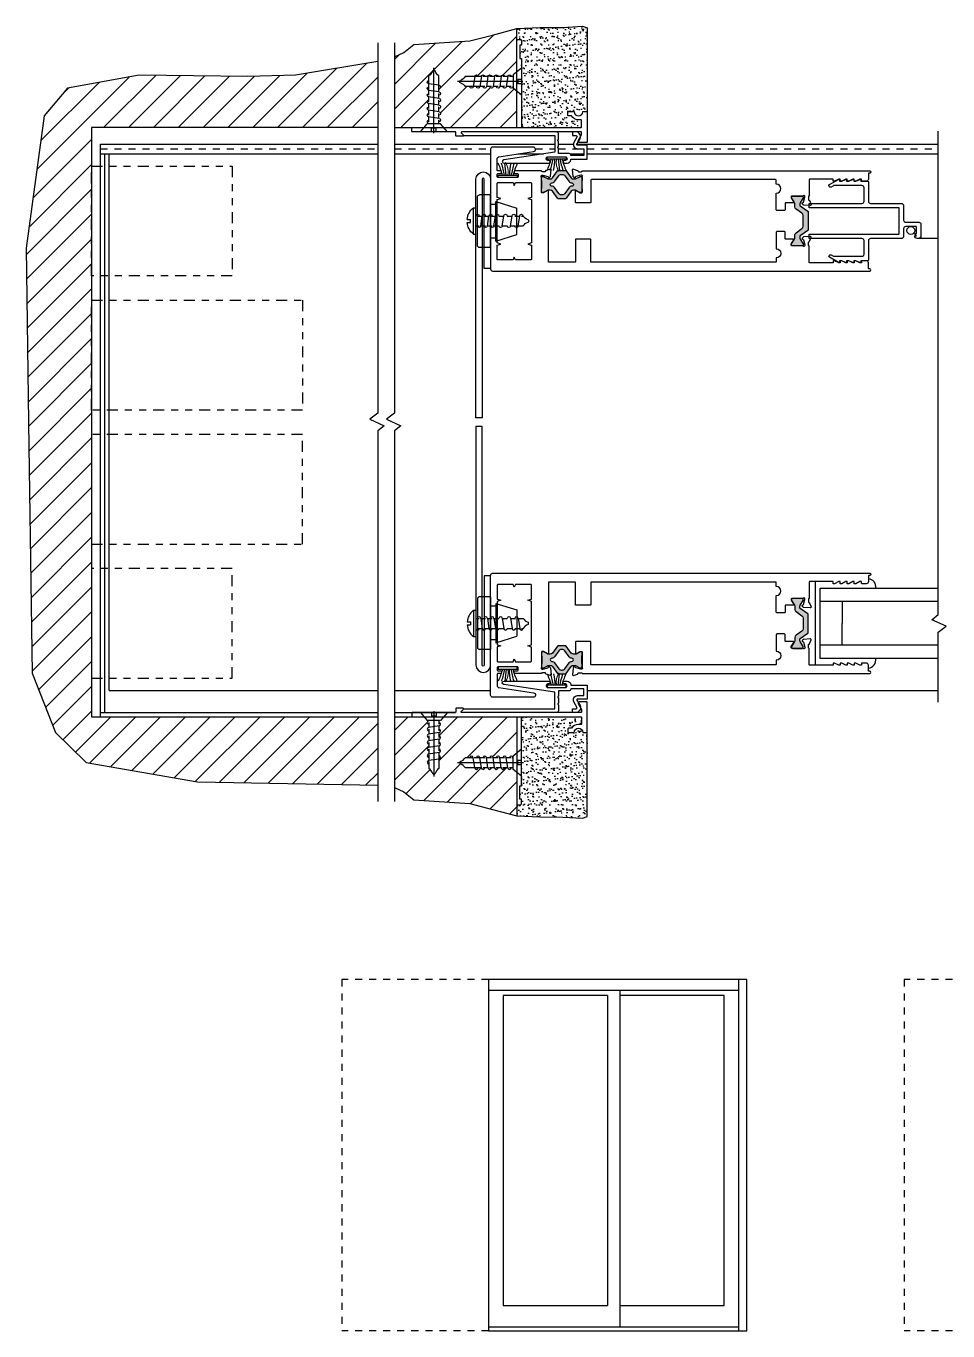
# Model space of a CAD drawing. Extents: x -13.5 to 40.2, y -9.9 to 28.
# Drawn here: x -8.02 to 5.1, y -9.89 to 8.67 of the extents above; entities that cross this region are included whole.
import ezdxf

# ---------------------------------------------------------------- set-up
doc = ezdxf.new("R2010")
doc.units = 0
doc.header["$LTSCALE"] = 0.25
doc.header["$MEASUREMENT"] = 0
doc.linetypes.add('HIDDEN', pattern=[0.375, 0.25, -0.125])
doc.linetypes.add('PHANTOM2', pattern=[1.25, 0.625, -0.125, 0.125, -0.125, 0.125, -0.125])
doc.layers.get('0').update_dxf_attribs({"linetype": 'CONTINUOUS'})
for name, color, linetype in [('ALUM-RED', 1, 'CONTINUOUS'), ('FRAME', 1, 'CONTINUOUS'), ('GLASS-VINYL', 7, 'CONTINUOUS'), ('I-STRUT', 7, 'CONTINUOUS'), ('MISC', 7, 'CONTINUOUS'), ('POCKET-CLOSER', 1, 'CONTINUOUS'), ('SASH', 5, 'CONTINUOUS'), ('SEAL', 7, 'CONTINUOUS'), ('SILL-PAN', 7, 'CONTINUOUS'), ('VENT', 5, 'CONTINUOUS')]:
    doc.layers.add(name, color=color, linetype=linetype)
doc.styles.get("Standard").update_dxf_attribs({"font": 'simplex.shx'})
pattern_1 = [(37.5, (-21.93742, -16.20109), (-0.0037796, 0.11560943), [0, -0.0912, 0, -0.102, 0, -0.0975]), (7.5, (-21.93742, -16.20109), (0.1061866, 0.16932876), [0, -0.0492, 0, -0.0822, 0, -0.0315]), (327.5, (-22.01122, -16.20109), (0.1868485, 0.00033954), [0, -0.03, 0, -0.108, 0, -0.141]), (317.5, (-22.01122, -16.20109), (0.1803676, 0.0526605), [0, -0.015, 0, -0.0708, 0, -0.081])]
pattern_2 = [(45, (-22.37806, -18.8288), (-0.1767767, 0.1767767), [])]

# ---------------------------------------------------------------- blocks, each defined once
blk = doc.blocks.new('A$C72B7364F')
at = {"linetype": 'Continuous'}
for p, q in [((0.0224, 0.0935), (0.0313, 0.0935)), ((0.0224, 0.0935), (0.0224, 0)), ((0.0313, 0.0935), (0.0313, 0)), ((0, 0.0517), (0.0125, 0.0517)), ((0.0125, 0.0517), (0.0125, 0.0418)), ((0.0313, 0.0644), (0.0425, 0.0644)), ((0.0485, 0.0654), (0.0539, 0.028)), ((0.0487, 0.0644), (0.0661, 0.0644)), ((0.0721, 0.0654), (0.0775, 0.028)), ((0.0723, 0.0644), (0.0896, 0.0644)), ((0.0956, 0.0654), (0.1011, 0.028)), ((0.0958, 0.0644), (0.1132, 0.0644)), ((0.1253, 0.0654), (0.1307, 0.028)), ((0.1255, 0.0644), (0.1429, 0.0644)), ((0.155, 0.0654), (0.1604, 0.028)), ((0.1552, 0.0644), (0.1725, 0.0644)), ((0.1817, 0.0654), (0.1871, 0.028)), ((0.1819, 0.0644), (0.1992, 0.0644)), ((0.2188, 0.0451), (0.2188, 0.0484)), ((0, 0.0418), (0.0125, 0.0418)), ((0.0364, 0.0291), (0.0539, 0.0291)), ((0.06, 0.0291), (0.0774, 0.0291)), ((0.0835, 0.0291), (0.101, 0.0291)), ((0.1132, 0.0291), (0.1306, 0.0291)), ((0.1429, 0.0291), (0.1603, 0.0291)), ((0.1696, 0.0291), (0.187, 0.0291)), ((0.1931, 0.0291), (0.1992, 0.0291)), ((0.0224, 0), (0.0313, 0))]:
    blk.add_line(p, q, dxfattribs=at)
for centre, radius, start, end in [((0.0599, 0.0467), 0.0599, 128.718, 175.226), ((0.0425, 0.0644), 0.00611, 0, 180), ((0.0661, 0.0644), 0.00611, 0, 180), ((0.0896, 0.0644), 0.00611, 0, 180), ((0.1193, 0.0644), 0.00611, 0, 180), ((0.149, 0.0644), 0.00611, 0, 180), ((0.1757, 0.0644), 0.00611, 0, 180), ((0.2302, 0.0864), 0.038, 215.4362, 249.2949), ((0.2163, 0.0484), 0.00249, 0, 78.2349), ((0.0599, 0.0467), 0.0599, 184.774, 231.282), ((0.0364, 0.0291), 0.00611, 212.4827, 0), ((0.06, 0.0291), 0.00611, 180, 0), ((0.06, 0.0291), 0.00611, 180, 0), ((0.0835, 0.0291), 0.00611, 180, 0), ((0.1071, 0.0291), 0.00611, 180, 0), ((0.1071, 0.0291), 0.00611, 180, 0), ((0.1367, 0.0291), 0.00611, 180, 0), ((0.1367, 0.0291), 0.00611, 180, 0), ((0.1664, 0.0291), 0.00611, 180, 0), ((0.1664, 0.0291), 0.00611, 180, 0), ((0.1931, 0.0291), 0.00611, 180, 0), ((0.2302, 0.0071), 0.038, 110.7051, 144.5638), ((0.2163, 0.0451), 0.00249, 281.7651, 0)]:
    blk.add_arc(centre, radius, start, end, dxfattribs=at)
blk = doc.blocks.new('A$C02B45EA9')
for p, q in [((0.192, 0.929), (0.192, 0)), ((0, 0.909), (0.097, 0.793)), ((0.161, 0.909), (0, 0.909)), ((0.288, 0.793), (0.097, 0.793)), ((0.161, 0.909), (0.161, 0.857)), ((0.224, 0.857), (0.161, 0.857)), ((0.224, 0.909), (0.224, 0.857)), ((0.385, 0.909), (0.224, 0.909)), ((0.385, 0.909), (0.288, 0.793))]:
    blk.add_line(p, q)
at = {"linetype": 'Continuous'}
for p, q in [((0.142, 0.793), (0.118, 0.79)), ((0.122, 0.793), (0.122, 0.79)), ((0.122, 0.766), (0.122, 0.696)), ((0.263, 0.793), (0.263, 0.741)), ((0.267, 0.717), (0.118, 0.695)), ((0.267, 0.623), (0.118, 0.601)), ((0.122, 0.671), (0.122, 0.601)), ((0.122, 0.577), (0.122, 0.507)), ((0.263, 0.716), (0.263, 0.647)), ((0.263, 0.622), (0.263, 0.553)), ((0.267, 0.528), (0.118, 0.507)), ((0.267, 0.434), (0.118, 0.412)), ((0.122, 0.483), (0.122, 0.413)), ((0.122, 0.388), (0.122, 0.319)), ((0.263, 0.528), (0.263, 0.458)), ((0.263, 0.433), (0.263, 0.364)), ((0.267, 0.34), (0.118, 0.318)), ((0.267, 0.246), (0.118, 0.224)), ((0.122, 0.307), (0.122, 0.237)), ((0.122, 0.213), (0.122, 0.112)), ((0.263, 0.339), (0.263, 0.237)), ((0.263, 0.245), (0.263, 0.112)), ((0.186, 0.034), (0.199, 0.034))]:
    blk.add_line(p, q, dxfattribs=at)
for centre, radius, start, end in [((0.122, 0.766), 0.0244, 90, 270), ((0.122, 0.766), 0.0244, 90, 270), ((0.263, 0.741), 0.0244, 270, 90), ((0.122, 0.671), 0.0244, 90, 270), ((0.122, 0.671), 0.0244, 90, 270), ((0.122, 0.577), 0.0244, 90, 270), ((0.263, 0.647), 0.0244, 270, 90), ((0.263, 0.553), 0.0244, 270, 90), ((0.122, 0.483), 0.0244, 90, 270), ((0.122, 0.483), 0.0244, 90, 270), ((0.122, 0.388), 0.0244, 90, 270), ((0.263, 0.458), 0.0244, 270, 90), ((0.263, 0.364), 0.0244, 270, 90), ((0.122, 0.294), 0.0244, 90, 270), ((0.122, 0.2), 0.0244, 90, 270), ((0.263, 0.27), 0.0244, 270, 90), ((0.034, -0.012), 0.152, 20.7051, 54.5638), ((0.186, 0.044), 0.00998, 191.7651, 270), ((0.199, 0.044), 0.00998, 270, 348.2349), ((0.351, -0.012), 0.152, 125.4362, 159.2949)]:
    blk.add_arc(centre, radius, start, end, dxfattribs=at)
blk = doc.blocks.new('A$C65D31368')
at = {"layer": 'MISC', "extrusion": (0, 0, -1), "xscale": 0.25, "yscale": 0.25, "zscale": -0.25}
blk.add_blockref('A$C02B45EA9', (-0.0962, 0), dxfattribs=at)
blk = doc.blocks.new('*U81')
for centre, radius, start, end in [((-0.32, 1.257), 1.233, 286.5073, 294.5697), ((-0.202, 1.325), 1.297, 280.3139, 287.7135), ((-0.035, 1.261), 1.239, 272.9878, 280.556), ((-0.035, -1.261), 1.239, 79.444, 87.0122), ((-0.202, -1.325), 1.297, 72.2865, 79.6861), ((-0.32, -1.257), 1.233, 65.4303, 73.4927)]:
    blk.add_arc(centre, radius, start, end)
at = {"layer": 'SEAL'}
blk.add_lwpolyline([(0, -0.135), (0, 0.135), (0.03, 0.135), (0.03, -0.135)], close=True, dxfattribs=at)
at = {"layer": 'SEAL', "const_width": 0.015}
blk.add_lwpolyline([(0.03, 0, 0.208458), (0.206, 0.034)], format="xyb", dxfattribs=at)
at = {"flags": 9}
for tag, p in [('MANUFACTURER_PART_#', (0, -0.199)), ('FLEETWOOD_PART_#', (-0.001, -0.249))]:
    blk.add_attdef(tag, p, '', height=0.0312, dxfattribs=at)
blk = doc.blocks.new('25064-18mmX6mm-I-STRUT')
at = {"layer": 'I-STRUT'}
h = blk.add_hatch(color=256, dxfattribs=at)
h.dxf.hatch_style = 1
h.paths.add_polyline_path([(-0.22, 0.353, 0.414214), (-0.236, 0.338, 0.469068), (-0.235, 0.326), (-0.189, 0.246), (-0.189, 0.199, 0.244698), (-0.172, 0.167), (-0.088, 0.108, -0.244698), (-0.071, 0.076), (-0.071, -0.077, -0.244698), (-0.088, -0.11), (-0.172, -0.169, 0.384668), (-0.192, -0.218, -0.227519), (-0.195, -0.258), (-0.235, -0.327, 0.131652), (-0.236, -0.331, 0.640011), (-0.22, -0.355), (-0.087, -0.355, 0.414214), (-0.071, -0.339, 0.469068), (-0.072, -0.327), (-0.118, -0.247), (-0.118, -0.217), (-0.005, -0.138, 0.244698), (0, -0.129), (0, -0.127), (0, 0.127, 0.244698), (-0.005, 0.137), (-0.118, 0.216), (-0.118, 0.246), (-0.072, 0.326, 0.131652), (-0.071, 0.33, 0.640011), (-0.087, 0.353)])
blk.add_lwpolyline([(0, -0.13), (0, -0.127), (0, 0.127, 0.244698), (-0.005, 0.137), (-0.113, 0.212, -0.244698), (-0.118, 0.222), (-0.118, 0.233, -0.131652), (-0.112, 0.257), (-0.072, 0.326, 0.131652), (-0.071, 0.33), (-0.071, 0.338, 0.414214), (-0.087, 0.353), (-0.22, 0.353, 0.414214), (-0.236, 0.338), (-0.236, 0.33, 0.131652), (-0.235, 0.326), (-0.195, 0.257, -0.131652), (-0.189, 0.233), (-0.189, 0.199, 0.244698), (-0.172, 0.167), (-0.088, 0.108, -0.244698), (-0.071, 0.076), (-0.071, -0.077, -0.244698), (-0.088, -0.11), (-0.172, -0.169, 0.244698), (-0.189, -0.201), (-0.189, -0.235, -0.131652), (-0.195, -0.258), (-0.235, -0.327, 0.131652), (-0.236, -0.331), (-0.236, -0.339, 0.414214), (-0.22, -0.355), (-0.087, -0.355, 0.414214), (-0.071, -0.339), (-0.071, -0.331, 0.131652), (-0.072, -0.327), (-0.112, -0.258, -0.131652), (-0.118, -0.235), (-0.118, -0.224, -0.244698), (-0.113, -0.214), (-0.005, -0.138, 0.244698), (0, -0.129)], format="xyb", dxfattribs=at)
blk = doc.blocks.new('25065-14.6mmX10.2mm-I-STRUT')
at = {"layer": 'I-STRUT'}
h = blk.add_hatch(color=256, dxfattribs=at)
h.dxf.hatch_style = 1
h.paths.add_polyline_path([(-0.221, 0.196, 0.242889), (-0.231, 0.201), (-0.283, 0.201), (-0.336, 0.201, 0.242889), (-0.346, 0.196), (-0.417, 0.095, -0.242889), (-0.449, 0.079), (-0.48, 0.079), (-0.538, 0.112, 0.131652), (-0.544, 0.114, 1.253406), (-0.571, 0.102), (-0.571, 0.059), (-0.571, 0.058, 0.217301), (-0.567, 0.051), (-0.567, -0.051), (-0.571, -0.102, 0.414214), (-0.559, -0.114, 0.629762), (-0.538, -0.112), (-0.48, -0.079), (-0.449, -0.079, -0.242889), (-0.417, -0.095), (-0.346, -0.196, 0.242889), (-0.336, -0.201), (-0.283, -0.201), (-0.231, -0.201, 0.242889), (-0.221, -0.196), (-0.15, -0.095, -0.242889), (-0.118, -0.079), (-0.087, -0.079), (-0.029, -0.112, 0.131652), (-0.023, -0.114, 1.253406), (0.004, -0.102), (0.004, -0.059), (0.004, -0.058, 0.217301), (0, -0.051), (0, 0.051), (0.004, 0.102, 0.414214), (-0.008, 0.114, 0.629762), (-0.029, 0.112), (-0.087, 0.079), (-0.118, 0.079, -0.242889), (-0.15, 0.095)])
h.paths.add_polyline_path([(-0.239, 0.126), (-0.181, 0.044, 0.244669), (-0.142, 0.024, -1.006741), (-0.142, -0.023, 0.244669), (-0.181, -0.043), (-0.239, -0.126, -0.242889), (-0.278, -0.145), (-0.283, -0.145), (-0.289, -0.145, -0.242889), (-0.328, -0.126), (-0.386, -0.043, 0.244669), (-0.425, -0.023, -1.006741), (-0.425, 0.024, 0.244669), (-0.386, 0.044), (-0.328, 0.126, -0.242889), (-0.289, 0.146), (-0.283, 0.146), (-0.278, 0.146, -0.242889)], flags=16)
for points in [[(-0.571, -0.059), (-0.571, -0.102, 0.414214), (-0.559, -0.114), (-0.544, -0.114, 0.131652), (-0.538, -0.112), (-0.489, -0.084, -0.131652), (-0.47, -0.079), (-0.449, -0.079, -0.242889), (-0.417, -0.095), (-0.346, -0.196, 0.242889), (-0.336, -0.201), (-0.283, -0.201), (-0.231, -0.201, 0.242889), (-0.221, -0.196), (-0.15, -0.095, -0.242889), (-0.118, -0.079), (-0.097, -0.079, -0.131652), (-0.078, -0.084), (-0.029, -0.112, 0.131652), (-0.023, -0.114), (-0.008, -0.114, 0.414214), (0.004, -0.102), (0.004, -0.059, 0.236068), (0, -0.051), (0, 0.051, 0.236068), (0.004, 0.059), (0.004, 0.102, 0.414214), (-0.008, 0.114), (-0.023, 0.114, 0.131652), (-0.029, 0.112), (-0.078, 0.084, -0.131652), (-0.097, 0.079), (-0.118, 0.079, -0.242889), (-0.15, 0.095), (-0.221, 0.196, 0.242889), (-0.231, 0.201), (-0.283, 0.201), (-0.336, 0.201, 0.242889), (-0.346, 0.196), (-0.417, 0.095, -0.242889), (-0.449, 0.079), (-0.47, 0.079, -0.131652), (-0.489, 0.084), (-0.538, 0.112, 0.131652), (-0.544, 0.114), (-0.559, 0.114, 0.414214), (-0.571, 0.102), (-0.571, 0.059, 0.236068), (-0.567, 0.051), (-0.567, -0.051, 0.236068)], [(-0.425, -0.023, -0.244669), (-0.386, -0.043), (-0.328, -0.126, 0.242889), (-0.289, -0.145), (-0.283, -0.145), (-0.278, -0.145, 0.242889), (-0.239, -0.126), (-0.181, -0.043, -0.244669), (-0.142, -0.023, 1.006741), (-0.142, 0.024, -0.244669), (-0.181, 0.044), (-0.239, 0.126, 0.242889), (-0.278, 0.146), (-0.283, 0.146), (-0.289, 0.146, 0.242889), (-0.328, 0.126), (-0.386, 0.044, -0.244669), (-0.425, 0.024, 1.006741)]]:
    blk.add_lwpolyline(points, format="xyb", close=True, dxfattribs=at)
blk = doc.blocks.new('3777-4in_Thermal_Sightline_Interlocker')
for points in [[(0.857, 0.671), (0.857, 0.595, -0.414214), (0.827, 0.565), (0.767, 0.565, -0.414214), (0.757, 0.575), (0.757, 0.595), (0.737, 0.595), (0.677, 0.565), (0.657, 0.565), (0.657, 0.595), (0.637, 0.595), (0.577, 0.565), (0.557, 0.565), (0.557, 0.595), (0.537, 0.595), (0.477, 0.565), (0.457, 0.565), (0.457, 0.595), (0.437, 0.595), (0.377, 0.565), (0.357, 0.565), (0.357, 0.595), (0.024, 0.595, 0.414214), (0.014, 0.585), (0.014, 0.355, 0.414214), (0.003, 0.343), (0.003, 0.308, 0.359508), (0.012, 0.297, -0.263725), (0.021, 0.289), (0.041, 0.235), (0.041, 0.235, -0.548619), (0.029, 0.219), (-0.063, 0.227, -0.176327), (-0.07, 0.23), (-0.084, 0.244, -0.57735), (-0.081, 0.257), (-0.076, 0.259, 0.267949), (-0.068, 0.267), (-0.049, 0.339, 0.065543), (-0.048, 0.342), (-0.048, 0.351, 0.6885), (-0.069, 0.358, -0.213422), (-0.077, 0.355), (-0.23, 0.355, 0.414214), (-0.241, 0.343), (-0.241, 0.334, 0.137872), (-0.24, 0.328), (-0.204, 0.27, -0.585524), (-0.211, 0.258), (-0.318, 0.258, 0.414214), (-0.328, 0.248), (-0.328, 0.16, -0.414214), (-0.338, 0.15), (-0.443, 0.15, -0.414214), (-0.453, 0.16), (-0.453, 0.398, 1), (-0.453, 0.523), (-0.453, 0.578, 0.414214), (-0.463, 0.588), (-3.082, 0.588, 0.414214), (-3.092, 0.578), (-3.092, 0.268, -0.414214), (-3.102, 0.258), (-3.301, 0.258, -0.414214), (-3.311, 0.268), (-3.311, 0.578, 0.414214), (-3.321, 0.588), (-3.685, 0.588, 0.414214), (-3.695, 0.578), (-3.695, -0.429, -0.585524), (-3.707, -0.435), (-3.766, -0.399, 0.137872), (-3.772, -0.398), (-3.78, -0.398, 0.414214), (-3.792, -0.409), (-3.792, -0.621, -0.213422), (-3.796, -0.63, 0.6885), (-3.788, -0.65), (-3.779, -0.65, 0.065543), (-3.776, -0.65), (-3.704, -0.631, 0.267949), (-3.696, -0.622), (-3.695, -0.618, -0.57735), (-3.682, -0.615), (-3.668, -0.629, -0.176327), (-3.664, -0.636), (-3.656, -0.727, -0.548619), (-3.672, -0.739), (-3.672, -0.739), (-3.726, -0.72, -0.263725), (-3.734, -0.711, 0.359508), (-3.745, -0.701), (-3.78, -0.701, 0.414214), (-3.792, -0.713), (-4.174, -0.713, -0.414214), (-4.184, -0.703), (-4.184, -0.683, -0.414214), (-4.174, -0.673), (-4.134, -0.673, 0.414214), (-4.124, -0.663), (-4.124, -0.63, 0.414214), (-4.134, -0.62), (-4.414, -0.62, 0.414214), (-4.424, -0.63), (-4.424, -0.663, 0.414214), (-4.414, -0.673), (-4.374, -0.673, -0.414214), (-4.364, -0.683), (-4.364, -0.703, -0.414214), (-4.374, -0.713), (-4.414, -0.713, 0.414214), (-4.424, -0.723), (-4.424, -0.884, 0.3714), (-4.398, -0.914), (-3.906, -0.987, -0.928445), (-3.911, -1.051), (-4.488, -1.051, -0.414214), (-4.518, -1.021), (-4.518, 0.683, -0.414214), (-4.488, 0.713), (0.877, 0.713, -1), (0.877, 0.681), (0.867, 0.681, 0.414214)], [(-4.424, 0.344), (-4.373, 0.328), (-4.424, 0.313), (-4.424, -0.304), (-4.373, -0.32), (-4.424, -0.335), (-4.424, -0.535, 0.414214), (-4.414, -0.545), (-4.195, -0.545), (-4.18, -0.505), (-4.164, -0.545), (-3.946, -0.545, 0.414214), (-3.936, -0.535), (-3.936, -0.336), (-3.986, -0.32), (-3.936, -0.305), (-3.936, 0.313), (-3.986, 0.328), (-3.936, 0.344), (-3.936, 0.543, 0.414214), (-3.946, 0.553), (-4.164, 0.553), (-4.18, 0.513), (-4.195, 0.553), (-4.414, 0.553, 0.414214), (-4.424, 0.543)], [(0.867, -0.681, -0.414214), (0.857, -0.671), (0.857, -0.595, 0.414214), (0.827, -0.565), (0.757, -0.565), (0.757, -0.595), (0.737, -0.595), (0.677, -0.565), (0.657, -0.565), (0.657, -0.595), (0.637, -0.595), (0.577, -0.565), (0.557, -0.565), (0.557, -0.595), (0.537, -0.595), (0.477, -0.565), (0.457, -0.565), (0.457, -0.595), (0.437, -0.595), (0.377, -0.565), (0.357, -0.565), (0.357, -0.595), (0.024, -0.595, -0.414214), (0.014, -0.585), (0.014, -0.355, -0.414214), (0.003, -0.343), (0.003, -0.308, -0.359508), (0.012, -0.297, 0.263725), (0.021, -0.289), (0.041, -0.235), (0.041, -0.235, 0.548619), (0.029, -0.219), (-0.063, -0.227, 0.176327), (-0.07, -0.23), (-0.084, -0.244, 0.57735), (-0.081, -0.257), (-0.076, -0.259, -0.267949), (-0.068, -0.267), (-0.049, -0.339, -0.065543), (-0.048, -0.342), (-0.048, -0.351, -0.6885), (-0.069, -0.358, 0.213422), (-0.077, -0.355), (-0.23, -0.355, -0.414214), (-0.241, -0.343), (-0.241, -0.334, -0.137872), (-0.24, -0.328), (-0.204, -0.27, 0.585524), (-0.211, -0.258), (-0.318, -0.258, -0.414214), (-0.328, -0.248), (-0.328, -0.16, 0.414214), (-0.338, -0.15), (-0.443, -0.15, 0.414214), (-0.453, -0.16), (-0.453, -0.397, -1), (-0.453, -0.522), (-0.453, -0.578, -0.414214), (-0.463, -0.588), (-3.082, -0.588, -0.414214), (-3.092, -0.578), (-3.092, -0.268, 0.414214), (-3.102, -0.258), (-3.301, -0.258, 0.414214), (-3.311, -0.268), (-3.311, -0.427, 0.585524), (-3.299, -0.433), (-3.243, -0.399, -0.137872), (-3.237, -0.398), (-3.228, -0.398, -0.414214), (-3.216, -0.409), (-3.216, -0.621, 0.213422), (-3.213, -0.63, -0.6885), (-3.22, -0.65), (-3.229, -0.65, -0.065543), (-3.232, -0.65), (-3.304, -0.631, -0.267949), (-3.312, -0.622), (-3.313, -0.618, 0.57735), (-3.326, -0.615), (-3.341, -0.629, 0.176327), (-3.344, -0.636), (-3.352, -0.727, 0.548619), (-3.336, -0.739), (-3.336, -0.739), (-3.282, -0.72, 0.263725), (-3.274, -0.711, -0.359508), (-3.263, -0.701), (-3.228, -0.701, -0.414214), (-3.216, -0.713), (0.877, -0.713, 1), (0.877, -0.681)]]:
    blk.add_lwpolyline(points, format="xyb", close=True)
at = {"layer": 'I-STRUT'}
for name, p in [('25064-18mmX6mm-I-STRUT', (0, 0)), ('25065-14.6mmX10.2mm-I-STRUT', (-3.221, -0.518))]:
    blk.add_blockref(name, p, dxfattribs=at)
blk = doc.blocks.new('A$C1D443341')
for p, q in [((0.188, 0.75), (0.031, 0.75)), ((0.188, 0.75), (0.188, 0)), ((0, 0.719), (0, 0.031)), ((0.264, 0.615), (0.188, 0.615)), ((0.264, 0.656), (0.562, 0.563)), ((0.264, 0.656), (0.264, 0.094)), ((0.562, 0.563), (0.562, 0.187)), ((0.264, 0.094), (0.562, 0.187)), ((0.188, 0), (0.031, 0)), ((0.264, 0.135), (0.188, 0.135))]:
    blk.add_line(p, q)
for centre, start, end in [((0.031, 0.719), 90, 180), ((0.031, 0.031), 180, 270)]:
    blk.add_arc(centre, 0.031, start, end)
blk = doc.blocks.new('*U63')
for centre, radius, start, end in [((-0.336, 1.375), 1.351, 285.7333, 293.4368), ((-0.214, 1.458), 1.43, 279.8103, 286.8579), ((-0.038, 1.394), 1.372, 272.8377, 280.0301), ((-0.038, -1.394), 1.372, 79.9699, 87.1623), ((-0.214, -1.458), 1.43, 73.1421, 80.1897), ((-0.336, -1.375), 1.351, 66.5632, 74.2667)]:
    blk.add_arc(centre, radius, start, end)
at = {"layer": 'SEAL'}
blk.add_lwpolyline([(0, -0.135), (0, 0.135), (0.03, 0.135), (0.03, -0.135)], close=True, dxfattribs=at)
at = {"layer": 'SEAL', "const_width": 0.015}
blk.add_lwpolyline([(0.03, 0, 0.199044), (0.214, 0.034)], format="xyb", dxfattribs=at)
at = {"flags": 9}
for tag, p in [('MANUFACTURER_PART_#', (0, -0.199)), ('FLEETWOOD_PART_#', (-0.001, -0.249))]:
    blk.add_attdef(tag, p, '', height=0.0312, dxfattribs=at)
blk = doc.blocks.new('3766 SCREEN ADAPTER')
blk.add_line((0.25, 1.836), (0.25, 1.544))
blk.add_lwpolyline([(0.21, 1.528), (0.18, 1.498), (0.18, 1.528), (0.09, 1.528, 0.414214), (0.08, 1.518), (0.08, 1.373, 0.414214), (0.11, 1.343), (0.22, 1.343, -0.414214), (0.25, 1.313), (0.25, 0.873, 0.414214), (0.28, 0.843), (0.555, 0.843, -0.414214), (0.565, 0.833), (0.565, 0.733), (0.59, 0.733), (0.59, 0.718), (0.565, 0.663), (0.565, 0.633), (0.59, 0.633), (0.59, 0.618), (0.565, 0.563), (0.565, 0.533), (0.59, 0.533), (0.59, 0.518), (0.565, 0.463), (0.565, 0.433), (0.59, 0.433), (0.59, 0.418), (0.517, 0.291, -1), (0.482, 0.311), (0.502, 0.345, 0.131652), (0.503, 0.35), (0.503, 0.75, 0.414214), (0.472, 0.781), (0.28, 0.781, 0.414214), (0.25, 0.751), (0.25, 0), (0.188, 0), (0.188, 1.271, 0.414214), (0.178, 1.281), (-0.178, 1.281, 0.414214), (-0.188, 1.271), (-0.188, 0), (-0.25, 0), (-0.25, 0.751, 0.414214), (-0.28, 0.781), (-0.472, 0.781, 0.414214), (-0.503, 0.75), (-0.503, 0.35, 0.131652), (-0.502, 0.345), (-0.482, 0.311, -1), (-0.517, 0.291), (-0.59, 0.418), (-0.59, 0.433), (-0.565, 0.433), (-0.565, 0.463), (-0.59, 0.518), (-0.59, 0.533), (-0.565, 0.533), (-0.565, 0.563), (-0.59, 0.618), (-0.59, 0.633), (-0.565, 0.633), (-0.565, 0.663), (-0.59, 0.718), (-0.59, 0.733), (-0.565, 0.733), (-0.565, 0.833, -0.414214), (-0.555, 0.843), (-0.28, 0.843, 0.414214), (-0.25, 0.873), (-0.25, 1.313, -0.414214), (-0.22, 1.343), (-0.012, 1.343, 0.414214), (0.018, 1.373), (0.018, 1.56, -0.414214), (0.048, 1.59), (0.21, 1.59, -0.414214), (0.25, 1.55), (0.25, 1.538, -0.414214), (0.21, 1.498)], format="xyb", close=True)
blk.add_circle((0.136, 1.446), 0.0563)

msp = doc.modelspace()

# ---------------------------------------------------------------- hatches: boundary and pattern name
at = {"layer": 'MISC'}
h = msp.add_hatch(dxfattribs=at)
h.set_pattern_fill('ANSI31', color=256, scale=2, style=0)
h.set_pattern_definition(pattern_2)
edge = h.paths.add_edge_path()
edge.add_line((-2.643, 8.294), (-2.503, 8.41))
edge.add_line((-2.503, 8.41), (-1.704, 8.46))
edge.add_line((-1.704, 8.46), (-1.382, 8.544))
edge.add_line((-1.382, 8.544), (-1.034, 8.638))
edge.add_line((-1.034, 8.638), (-1.034, 8.022))
edge.add_line((-1.034, 8.022), (-1.088, 7.976))
edge.add_line((-1.088, 7.976), (-1.088, 7.952))
edge.add_line((-1.088, 7.952), (-1.116, 7.952))
edge.add_arc((-1.14, 7.952), 0.0244, 0, 173.4919)
edge.add_line((-1.164, 7.955), (-1.165, 7.952))
edge.add_line((-1.165, 7.952), (-1.21, 7.952))
edge.add_arc((-1.234, 7.952), 0.0244, 0, 173.4919)
edge.add_line((-1.259, 7.955), (-1.259, 7.952))
edge.add_line((-1.259, 7.952), (-1.304, 7.952))
edge.add_arc((-1.329, 7.952), 0.0244, 0, 173.4919)
edge.add_line((-1.353, 7.955), (-1.353, 7.952))
edge.add_line((-1.353, 7.952), (-1.398, 7.952))
edge.add_arc((-1.423, 7.952), 0.0244, 0, 173.4919)
edge.add_line((-1.447, 7.955), (-1.447, 7.952))
edge.add_line((-1.447, 7.952), (-1.493, 7.952))
edge.add_arc((-1.517, 7.952), 0.0244, 0, 173.4919)
edge.add_line((-1.541, 7.955), (-1.542, 7.952))
edge.add_line((-1.542, 7.952), (-1.587, 7.952))
edge.add_arc((-1.611, 7.952), 0.0244, 0, 173.4919)
edge.add_line((-1.636, 7.955), (-1.636, 7.952))
edge.add_line((-1.636, 7.952), (-1.644, 7.952))
edge.add_line((-1.644, 7.952), (-1.769, 7.952))
edge.add_arc((-1.893, 8.04), 0.152, 290.7051, 324.5638, ccw=False)
edge.add_arc((-1.837, 7.888), 0.00998, 101.7651, 180)
edge.add_line((-1.847, 7.888), (-1.847, 7.875))
edge.add_arc((-1.837, 7.875), 0.00998, 180, 258.2349)
edge.add_arc((-1.893, 7.723), 0.152, 35.4362, 69.2949, ccw=False)
edge.add_line((-1.769, 7.811), (-1.706, 7.811))
edge.add_arc((-1.681, 7.811), 0.0244, 180, 353.4919)
edge.add_line((-1.657, 7.808), (-1.646, 7.881))
edge.add_line((-1.646, 7.881), (-1.552, 7.881))
edge.add_line((-1.552, 7.881), (-1.562, 7.811))
edge.add_line((-1.562, 7.811), (-1.562, 7.811))
edge.add_arc((-1.587, 7.811), 0.0244, -6.5081, 0, ccw=False)
edge.add_line((-1.563, 7.808), (-1.563, 7.806))
edge.add_arc((-1.587, 7.811), 0.0244, 350.0151, 353.4919)
edge.add_line((-1.563, 7.808), (-1.562, 7.811))
edge.add_line((-1.562, 7.811), (-1.517, 7.811))
edge.add_arc((-1.493, 7.811), 0.0244, 180, 353.4919)
edge.add_line((-1.468, 7.808), (-1.468, 7.811))
edge.add_line((-1.468, 7.811), (-1.423, 7.811))
edge.add_arc((-1.398, 7.811), 0.0244, 180, 353.4919)
edge.add_line((-1.374, 7.808), (-1.374, 7.811))
edge.add_line((-1.374, 7.811), (-1.329, 7.811))
edge.add_arc((-1.304, 7.811), 0.0244, 180, 353.4919)
edge.add_line((-1.28, 7.808), (-1.279, 7.811))
edge.add_line((-1.279, 7.811), (-1.234, 7.811))
edge.add_arc((-1.21, 7.811), 0.0244, 180, 353.4919)
edge.add_line((-1.186, 7.808), (-1.185, 7.811))
edge.add_line((-1.185, 7.811), (-1.14, 7.811))
edge.add_arc((-1.116, 7.811), 0.0244, 180, 353.7923)
edge.add_line((-1.091, 7.808), (-1.091, 7.811))
edge.add_line((-1.091, 7.811), (-1.088, 7.811))
edge.add_line((-1.088, 7.811), (-1.088, 7.786))
edge.add_line((-1.088, 7.786), (-1.034, 7.741))
edge.add_line((-1.034, 7.741), (-1.034, 7.238))
edge.add_arc((-1.044, 7.238), 0.01, -90, 0, ccw=False)
edge.add_line((-1.044, 7.228), (-2.076, 7.228))
edge.add_line((-2.076, 7.228), (-2.122, 7.282))
edge.add_line((-2.122, 7.282), (-2.146, 7.282))
edge.add_line((-2.146, 7.282), (-2.146, 7.31))
edge.add_arc((-2.146, 7.334), 0.0244, 270, 443.4919)
edge.add_line((-2.143, 7.358), (-2.146, 7.359))
edge.add_line((-2.146, 7.359), (-2.146, 7.404))
edge.add_arc((-2.146, 7.428), 0.0244, 270, 443.4919)
edge.add_line((-2.143, 7.453), (-2.146, 7.453))
edge.add_line((-2.146, 7.453), (-2.146, 7.498))
edge.add_arc((-2.146, 7.523), 0.0244, 270, 443.4919)
edge.add_line((-2.143, 7.547), (-2.146, 7.547))
edge.add_line((-2.146, 7.547), (-2.146, 7.592))
edge.add_arc((-2.146, 7.617), 0.0244, 270, 443.4919)
edge.add_line((-2.143, 7.641), (-2.146, 7.642))
edge.add_line((-2.146, 7.642), (-2.146, 7.687))
edge.add_arc((-2.146, 7.711), 0.0244, 270, 443.4919)
edge.add_line((-2.143, 7.735), (-2.146, 7.736))
edge.add_line((-2.146, 7.736), (-2.146, 7.781))
edge.add_arc((-2.146, 7.805), 0.0244, 270, 443.4919)
edge.add_line((-2.143, 7.83), (-2.146, 7.83))
edge.add_line((-2.146, 7.83), (-2.146, 7.838))
edge.add_line((-2.146, 7.838), (-2.146, 7.963))
edge.add_arc((-2.058, 8.087), 0.152, 200.7051, 234.5638, ccw=False)
edge.add_arc((-2.21, 8.031), 0.00998, 11.7651, 90)
edge.add_line((-2.21, 8.041), (-2.223, 8.041))
edge.add_arc((-2.223, 8.031), 0.00998, 90, 168.2349)
edge.add_arc((-2.375, 8.087), 0.152, 305.4362, 339.2949, ccw=False)
edge.add_line((-2.287, 7.963), (-2.287, 7.9))
edge.add_arc((-2.287, 7.875), 0.0244, 90, 263.4919)
edge.add_line((-2.29, 7.851), (-2.217, 7.84))
edge.add_line((-2.217, 7.84), (-2.217, 7.746))
edge.add_line((-2.217, 7.746), (-2.287, 7.756))
edge.add_line((-2.287, 7.756), (-2.287, 7.757))
edge.add_arc((-2.287, 7.781), 0.0244, 263.4919, 270, ccw=False)
edge.add_line((-2.29, 7.757), (-2.291, 7.757))
edge.add_arc((-2.287, 7.781), 0.0244, 260.0151, 263.4919)
edge.add_line((-2.29, 7.757), (-2.287, 7.756))
edge.add_line((-2.287, 7.756), (-2.287, 7.711))
edge.add_arc((-2.287, 7.687), 0.0244, 90, 263.4919)
edge.add_line((-2.29, 7.662), (-2.287, 7.662))
edge.add_line((-2.287, 7.662), (-2.287, 7.617))
edge.add_arc((-2.287, 7.592), 0.0244, 90, 263.4919)
edge.add_line((-2.29, 7.568), (-2.287, 7.568))
edge.add_line((-2.287, 7.568), (-2.287, 7.523))
edge.add_arc((-2.287, 7.498), 0.0244, 90, 263.4919)
edge.add_line((-2.29, 7.474), (-2.287, 7.473))
edge.add_line((-2.287, 7.473), (-2.287, 7.428))
edge.add_arc((-2.287, 7.404), 0.0244, 90, 263.4919)
edge.add_line((-2.29, 7.38), (-2.287, 7.379))
edge.add_line((-2.287, 7.379), (-2.287, 7.334))
edge.add_arc((-2.287, 7.31), 0.0244, 90, 263.7923)
edge.add_line((-2.29, 7.285), (-2.287, 7.285))
edge.add_line((-2.287, 7.285), (-2.287, 7.282))
edge.add_line((-2.287, 7.282), (-2.312, 7.282))
edge.add_line((-2.312, 7.282), (-2.357, 7.228))
edge.add_line((-2.357, 7.228), (-2.519, 7.228))
edge.add_line((-2.519, 7.228), (-2.778, 7.228))
edge.add_line((-2.778, 7.228), (-2.778, 8.232))
edge.add_line((-2.778, 8.232), (-2.643, 8.294))
h = msp.add_hatch(dxfattribs=at)
h.set_pattern_fill('AR-SAND', color=256, scale=0.06, style=0)
h.set_pattern_definition(pattern_1)
edge = h.paths.add_edge_path()
edge.add_line((-0.034, 7.454), (-0.098, 7.454))
edge.add_arc((-0.16, 7.454), 0.062, -180, 0, ccw=False)
edge.add_line((-0.222, 7.454), (-0.311, 7.454))
edge.add_line((-0.311, 7.454), (-0.311, 7.392))
edge.add_line((-0.311, 7.392), (-0.26, 7.392))
edge.add_arc((-0.16, 7.454), 0.117, 211.9997, 270)
edge.add_line((-0.16, 7.337), (-0.124, 7.337))
edge.add_arc((-0.124, 7.327), 0.01, 0, 90, ccw=False)
edge.add_line((-0.114, 7.327), (-0.114, 7.238))
edge.add_arc((-0.124, 7.238), 0.01, -90, 0, ccw=False)
edge.add_line((-0.124, 7.228), (-0.962, 7.228))
edge.add_arc((-0.962, 7.238), 0.01, 180, 270, ccw=False)
edge.add_line((-0.972, 7.238), (-0.972, 7.689))
edge.add_line((-0.972, 7.689), (-0.972, 7.689))
edge.add_line((-0.972, 7.689), (-0.972, 7.881))
edge.add_line((-0.972, 7.881), (-0.972, 7.881))
edge.add_line((-0.972, 7.881), (-0.972, 7.913))
edge.add_line((-0.972, 7.913), (-0.972, 7.913))
edge.add_line((-0.972, 7.913), (-0.972, 8.074))
edge.add_line((-0.972, 8.074), (-0.972, 8.074))
edge.add_line((-0.972, 8.074), (-0.972, 8.21))
edge.add_line((-0.972, 8.21), (-0.994, 8.21))
edge.add_line((-0.994, 8.21), (-0.994, 8.398))
edge.add_line((-0.994, 8.398), (-0.972, 8.398))
edge.add_line((-0.972, 8.398), (-0.972, 8.478))
edge.add_line((-0.972, 8.478), (-1.034, 8.478))
edge.add_line((-1.034, 8.478), (-1.034, 8.638))
edge.add_line((-1.034, 8.638), (-0.71, 8.65))
edge.add_line((-0.71, 8.65), (-0.38, 8.653))
edge.add_line((-0.38, 8.653), (-0.101, 8.671))
edge.add_line((-0.101, 8.671), (-0.034, 8.645))
edge.add_line((-0.034, 8.645), (-0.034, 7.454))
h = msp.add_hatch(dxfattribs=at)
h.set_pattern_fill('ANSI31', color=256, scale=2, style=0)
h.paths.add_polyline_path([(-3.015, 8.168), (-4.184, 7.975), (-4.862, 7.956), (-6.411, 7.972), (-7.43, 7.789), (-7.758, 7.393), (-8.017, 5.514), (-7.976, 2.687), (-7.931, -0.533), (-7.6, -1.379), (-7.162, -1.804), (-5.58, -2.081), (-3.015, -2.126), (-3.015, -1.154), (-7.086, -1.154), (-7.086, 7.228), (-3.015, 7.228)])
h = msp.add_hatch(dxfattribs=at)
h.set_pattern_fill('ANSI31', color=256, scale=2, style=0)
h.set_pattern_definition(pattern_2)
edge = h.paths.add_edge_path()
edge.add_line((-2.643, -2.219), (-2.503, -2.336))
edge.add_line((-2.503, -2.336), (-1.704, -2.386))
edge.add_line((-1.704, -2.386), (-1.382, -2.47))
edge.add_line((-1.382, -2.47), (-1.034, -2.563))
edge.add_line((-1.034, -2.563), (-1.034, -1.947))
edge.add_line((-1.034, -1.947), (-1.088, -1.902))
edge.add_line((-1.088, -1.902), (-1.088, -1.878))
edge.add_line((-1.088, -1.878), (-1.116, -1.878))
edge.add_arc((-1.14, -1.878), 0.0244, 186.5081, 360, ccw=False)
edge.add_line((-1.164, -1.88), (-1.165, -1.878))
edge.add_line((-1.165, -1.878), (-1.21, -1.878))
edge.add_arc((-1.234, -1.878), 0.0244, 186.5081, 360, ccw=False)
edge.add_line((-1.259, -1.88), (-1.259, -1.878))
edge.add_line((-1.259, -1.878), (-1.304, -1.878))
edge.add_arc((-1.329, -1.878), 0.0244, 186.5081, 360, ccw=False)
edge.add_line((-1.353, -1.88), (-1.353, -1.878))
edge.add_line((-1.353, -1.878), (-1.398, -1.878))
edge.add_arc((-1.423, -1.878), 0.0244, 186.5081, 360, ccw=False)
edge.add_line((-1.447, -1.88), (-1.447, -1.878))
edge.add_line((-1.447, -1.878), (-1.493, -1.878))
edge.add_arc((-1.517, -1.878), 0.0244, 186.5081, 360, ccw=False)
edge.add_line((-1.541, -1.88), (-1.542, -1.878))
edge.add_line((-1.542, -1.878), (-1.587, -1.878))
edge.add_arc((-1.611, -1.878), 0.0244, 186.5081, 360, ccw=False)
edge.add_line((-1.636, -1.88), (-1.636, -1.878))
edge.add_line((-1.636, -1.878), (-1.644, -1.878))
edge.add_line((-1.644, -1.878), (-1.769, -1.878))
edge.add_arc((-1.893, -1.966), 0.152, 35.4362, 69.2949)
edge.add_arc((-1.837, -1.814), 0.00998, 180, 258.2349, ccw=False)
edge.add_line((-1.847, -1.814), (-1.847, -1.8))
edge.add_arc((-1.837, -1.8), 0.00998, 101.7651, 180, ccw=False)
edge.add_arc((-1.893, -1.648), 0.152, 290.7051, 324.5638)
edge.add_line((-1.769, -1.736), (-1.706, -1.736))
edge.add_arc((-1.681, -1.736), 0.0244, 6.5081, 180, ccw=False)
edge.add_line((-1.657, -1.734), (-1.646, -1.807))
edge.add_line((-1.646, -1.807), (-1.552, -1.807))
edge.add_line((-1.552, -1.807), (-1.562, -1.736))
edge.add_line((-1.562, -1.736), (-1.562, -1.736))
edge.add_arc((-1.587, -1.736), 0.0244, 360, 366.5081)
edge.add_line((-1.563, -1.734), (-1.563, -1.732))
edge.add_arc((-1.587, -1.736), 0.0244, 6.5081, 9.9849, ccw=False)
edge.add_line((-1.563, -1.734), (-1.562, -1.736))
edge.add_line((-1.562, -1.736), (-1.517, -1.736))
edge.add_arc((-1.493, -1.736), 0.0244, 6.5081, 180, ccw=False)
edge.add_line((-1.468, -1.734), (-1.468, -1.736))
edge.add_line((-1.468, -1.736), (-1.423, -1.736))
edge.add_arc((-1.398, -1.736), 0.0244, 6.5081, 180, ccw=False)
edge.add_line((-1.374, -1.734), (-1.374, -1.736))
edge.add_line((-1.374, -1.736), (-1.329, -1.736))
edge.add_arc((-1.304, -1.736), 0.0244, 6.5081, 180, ccw=False)
edge.add_line((-1.28, -1.734), (-1.279, -1.736))
edge.add_line((-1.279, -1.736), (-1.234, -1.736))
edge.add_arc((-1.21, -1.736), 0.0244, 6.5081, 180, ccw=False)
edge.add_line((-1.186, -1.734), (-1.185, -1.736))
edge.add_line((-1.185, -1.736), (-1.14, -1.736))
edge.add_arc((-1.116, -1.736), 0.0244, 6.2077, 180, ccw=False)
edge.add_line((-1.091, -1.734), (-1.091, -1.736))
edge.add_line((-1.091, -1.736), (-1.088, -1.736))
edge.add_line((-1.088, -1.736), (-1.088, -1.712))
edge.add_line((-1.088, -1.712), (-1.034, -1.667))
edge.add_line((-1.034, -1.667), (-1.034, -1.164))
edge.add_arc((-1.044, -1.164), 0.01, 360, 450)
edge.add_line((-1.044, -1.154), (-2.076, -1.154))
edge.add_line((-2.076, -1.154), (-2.122, -1.208))
edge.add_line((-2.122, -1.208), (-2.146, -1.208))
edge.add_line((-2.146, -1.208), (-2.146, -1.235))
edge.add_arc((-2.146, -1.26), 0.0244, -83.4919, 90, ccw=False)
edge.add_line((-2.143, -1.284), (-2.146, -1.284))
edge.add_line((-2.146, -1.284), (-2.146, -1.33))
edge.add_arc((-2.146, -1.354), 0.0244, -83.4919, 90, ccw=False)
edge.add_line((-2.143, -1.378), (-2.146, -1.379))
edge.add_line((-2.146, -1.379), (-2.146, -1.424))
edge.add_arc((-2.146, -1.448), 0.0244, -83.4919, 90, ccw=False)
edge.add_line((-2.143, -1.473), (-2.146, -1.473))
edge.add_line((-2.146, -1.473), (-2.146, -1.518))
edge.add_arc((-2.146, -1.543), 0.0244, -83.4919, 90, ccw=False)
edge.add_line((-2.143, -1.567), (-2.146, -1.567))
edge.add_line((-2.146, -1.567), (-2.146, -1.612))
edge.add_arc((-2.146, -1.637), 0.0244, -83.4919, 90, ccw=False)
edge.add_line((-2.143, -1.661), (-2.146, -1.662))
edge.add_line((-2.146, -1.662), (-2.146, -1.707))
edge.add_arc((-2.146, -1.731), 0.0244, -83.4919, 90, ccw=False)
edge.add_line((-2.143, -1.755), (-2.146, -1.756))
edge.add_line((-2.146, -1.756), (-2.146, -1.764))
edge.add_line((-2.146, -1.764), (-2.146, -1.889))
edge.add_arc((-2.058, -2.013), 0.152, 125.4362, 159.2949)
edge.add_arc((-2.21, -1.957), 0.00998, 270, 348.2349, ccw=False)
edge.add_line((-2.21, -1.967), (-2.223, -1.967))
edge.add_arc((-2.223, -1.957), 0.00998, 191.7651, 270, ccw=False)
edge.add_arc((-2.375, -2.013), 0.152, 20.7051, 54.5638)
edge.add_line((-2.287, -1.889), (-2.287, -1.825))
edge.add_arc((-2.287, -1.801), 0.0244, 96.5081, 270, ccw=False)
edge.add_line((-2.29, -1.777), (-2.217, -1.766))
edge.add_line((-2.217, -1.766), (-2.217, -1.672))
edge.add_line((-2.217, -1.672), (-2.287, -1.682))
edge.add_line((-2.287, -1.682), (-2.287, -1.682))
edge.add_arc((-2.287, -1.707), 0.0244, 90, 96.5081)
edge.add_line((-2.29, -1.682), (-2.291, -1.683))
edge.add_arc((-2.287, -1.707), 0.0244, 96.5081, 99.9849, ccw=False)
edge.add_line((-2.29, -1.682), (-2.287, -1.682))
edge.add_line((-2.287, -1.682), (-2.287, -1.637))
edge.add_arc((-2.287, -1.612), 0.0244, 96.5081, 270, ccw=False)
edge.add_line((-2.29, -1.588), (-2.287, -1.588))
edge.add_line((-2.287, -1.588), (-2.287, -1.543))
edge.add_arc((-2.287, -1.518), 0.0244, 96.5081, 270, ccw=False)
edge.add_line((-2.29, -1.494), (-2.287, -1.494))
edge.add_line((-2.287, -1.494), (-2.287, -1.448))
edge.add_arc((-2.287, -1.424), 0.0244, 96.5081, 270, ccw=False)
edge.add_line((-2.29, -1.4), (-2.287, -1.399))
edge.add_line((-2.287, -1.399), (-2.287, -1.354))
edge.add_arc((-2.287, -1.33), 0.0244, 96.5081, 270, ccw=False)
edge.add_line((-2.29, -1.305), (-2.287, -1.305))
edge.add_line((-2.287, -1.305), (-2.287, -1.26))
edge.add_arc((-2.287, -1.235), 0.0244, 96.2077, 270, ccw=False)
edge.add_line((-2.29, -1.211), (-2.287, -1.211))
edge.add_line((-2.287, -1.211), (-2.287, -1.208))
edge.add_line((-2.287, -1.208), (-2.312, -1.208))
edge.add_line((-2.312, -1.208), (-2.357, -1.154))
edge.add_line((-2.357, -1.154), (-2.519, -1.154))
edge.add_line((-2.519, -1.154), (-2.778, -1.154))
edge.add_line((-2.778, -1.154), (-2.778, -2.158))
edge.add_line((-2.778, -2.158), (-2.643, -2.219))
h = msp.add_hatch(dxfattribs=at)
h.set_pattern_fill('AR-SAND', color=256, scale=0.06, style=0)
h.set_pattern_definition(pattern_1)
edge = h.paths.add_edge_path()
edge.add_line((-0.034, -1.379), (-0.098, -1.379))
edge.add_arc((-0.16, -1.379), 0.062, 0, 180)
edge.add_line((-0.222, -1.379), (-0.311, -1.379))
edge.add_line((-0.311, -1.379), (-0.311, -1.317))
edge.add_line((-0.311, -1.317), (-0.26, -1.317))
edge.add_arc((-0.16, -1.379), 0.117, 90, 148.0003, ccw=False)
edge.add_line((-0.16, -1.262), (-0.124, -1.262))
edge.add_arc((-0.124, -1.252), 0.01, 270, 360)
edge.add_line((-0.114, -1.252), (-0.114, -1.164))
edge.add_arc((-0.124, -1.164), 0.01, 360, 450)
edge.add_line((-0.124, -1.154), (-0.962, -1.154))
edge.add_arc((-0.962, -1.164), 0.01, 90, 180)
edge.add_line((-0.972, -1.164), (-0.972, -1.615))
edge.add_line((-0.972, -1.615), (-0.972, -1.615))
edge.add_line((-0.972, -1.615), (-0.972, -1.807))
edge.add_line((-0.972, -1.807), (-0.972, -1.807))
edge.add_line((-0.972, -1.807), (-0.972, -1.838))
edge.add_line((-0.972, -1.838), (-0.972, -1.838))
edge.add_line((-0.972, -1.838), (-0.972, -1.999))
edge.add_line((-0.972, -1.999), (-0.972, -1.999))
edge.add_line((-0.972, -1.999), (-0.972, -2.136))
edge.add_line((-0.972, -2.136), (-0.994, -2.136))
edge.add_line((-0.994, -2.136), (-0.994, -2.324))
edge.add_line((-0.994, -2.324), (-0.972, -2.324))
edge.add_line((-0.972, -2.324), (-0.972, -2.404))
edge.add_line((-0.972, -2.404), (-1.034, -2.404))
edge.add_line((-1.034, -2.404), (-1.034, -2.563))
edge.add_line((-1.034, -2.563), (-0.71, -2.576))
edge.add_line((-0.71, -2.576), (-0.38, -2.579))
edge.add_line((-0.38, -2.579), (-0.101, -2.597))
edge.add_line((-0.101, -2.597), (-0.034, -2.571))
edge.add_line((-0.034, -2.571), (-0.034, -1.379))

# ---------------------------------------------------------------- linework, layer by layer
for p, q in [((-1.034, 7.228), (-1.034, 8.638)), ((-1.034, -1.154), (-1.034, -2.563))]:
    msp.add_line(p, q)
at = {"color": 7}
for p, q in [((4.959, 0.488), (3.278, 0.488)), ((3.591, 0.488), (3.591, 0.175)), ((3.591, -0.137), (3.591, 0.175)), ((4.959, -0.137), (3.278, -0.137))]:
    msp.add_line(p, q, dxfattribs=at)
at = {"color": 1, "linetype": 'HIDDEN'}
for p, q in [((-1.437, -4.888), (-3.525, -4.888)), ((-3.525, -4.888), (-3.525, -9.888)), ((6.561, -4.888), (4.473, -4.888)), ((4.473, -4.888), (4.473, -9.888)), ((-1.437, -9.888), (-3.525, -9.888)), ((6.561, -9.888), (4.473, -9.888))]:
    msp.add_line(p, q, dxfattribs=at)
at = {"color": 1}
for p, q in [((2.235, -4.888), (-1.437, -4.888)), ((-1.437, -4.888), (-1.437, -9.888)), ((2.123, -9.888), (2.123, -4.888)), ((2.235, -9.888), (2.235, -4.888)), ((2.123, -5.049), (-1.437, -5.049)), ((-1.437, -9.829), (2.123, -9.829)), ((-1.437, -9.888), (2.235, -9.888))]:
    msp.add_line(p, q, dxfattribs=at)
at = {"color": 5}
for p, q in [((0.255, -5.118), (-1.229, -5.118)), ((-1.229, -5.118), (-1.229, -9.528)), ((0.255, -5.118), (0.255, -9.528)), ((0.431, -5.049), (0.431, -9.829)), ((1.915, -5.118), (0.431, -5.118)), ((1.915, -9.528), (1.915, -5.118)), ((-1.229, -9.528), (0.255, -9.528)), ((0.431, -9.528), (1.915, -9.528))]:
    msp.add_line(p, q, dxfattribs=at)
at = {"color": 7}
for points in [[(4.959, -0.945), (4.959, 0.05), (5.073, 0.134), (4.869, 0.226), (4.959, 0.3), (4.959, 7.177)], [(4.959, -0.325), (3.278, -0.325), (3.278, 0.175), (3.278, 0.675), (4.959, 0.675)]]:
    msp.add_lwpolyline(points, dxfattribs=at)
for centre, start, end in [((3.956, 0.694), 350.759, 85.3773), ((3.956, -0.344), 274.6227, 9.241)]:
    msp.add_arc(centre, 0.116, start, end)
at = {"layer": 'ALUM-RED'}
for points in [[(-1.499, 6.492, 1), (-1.529, 6.492), (-1.529, 3.097), (-1.619, 3.097), (-1.619, 6.492, -1), (-1.409, 6.492), (-1.409, 5.222), (-1.499, 5.222)], [(-1.499, -0.418, -1), (-1.529, -0.418), (-1.529, 2.977), (-1.619, 2.977), (-1.619, -0.418, 1), (-1.409, -0.418), (-1.409, 0.852), (-1.499, 0.852)]]:
    msp.add_lwpolyline(points, format="xyb", close=True, dxfattribs=at)
at = {"layer": 'FRAME', "lineweight": 25}
for points in [[(-0.114, 7.238), (-0.114, 7.327, 0.414214), (-0.124, 7.337), (-0.16, 7.337, -0.258619), (-0.26, 7.392), (-0.301, 7.392, -0.414214), (-0.311, 7.402), (-0.311, 7.444, -0.414214), (-0.301, 7.454), (-0.222, 7.454, 1), (-0.098, 7.454), (-0.044, 7.454, -0.414214), (-0.034, 7.444), (-0.034, 7.026, -0.414214), (-0.044, 7.016), (-0.15, 7.016, -0.57735), (-0.163, 7.039), (-0.114, 7.123), (-0.114, 7.156, 0.414214), (-0.124, 7.166), (-1.818, 7.166, 0.668179), (-1.825, 7.149), (-1.797, 7.121, -0.668179), (-1.804, 7.104), (-1.894, 7.104, -0.414214), (-1.904, 7.114), (-1.904, 7.156, 0.414214), (-1.914, 7.166), (-2.202, 7.166), (-2.217, 7.181), (-2.232, 7.166), (-2.519, 7.166, -0.414214), (-2.529, 7.176), (-2.529, 7.218, -0.414214), (-2.519, 7.228), (-1.044, 7.228, 0.414214), (-1.034, 7.238), (-1.034, 8.465, -0.414214), (-1.021, 8.478), (-0.986, 8.478, -0.414214), (-0.972, 8.465), (-0.972, 8.398), (-0.994, 8.398), (-0.994, 8.21), (-0.972, 8.21), (-0.972, 7.238, 0.414214), (-0.962, 7.228), (-0.124, 7.228, 0.414214)], [(-0.172, 6.926), (-0.084, 6.926), (-0.084, 6.83), (-0.27, 6.83), (-0.27, 6.835, 0.414214), (-0.295, 6.86), (-0.445, 6.86), (-0.445, 6.936, -1), (-0.445, 6.956), (-0.445, 7.036, -1), (-0.445, 7.056), (-0.445, 7.141, 0.414214), (-0.47, 7.166), (-1.818, 7.166, 0.668179), (-1.825, 7.149), (-1.792, 7.116), (-0.495, 7.116), (-0.495, 6.877), (-1.221, 6.77, 0.929257), (-1.218, 6.72), (-0.58, 6.72, 1), (-0.58, 6.76), (-0.595, 6.76, -1), (-0.595, 6.81), (-0.345, 6.81, -1), (-0.345, 6.76), (-0.36, 6.76, 1), (-0.36, 6.72), (-0.32, 6.72, 0.414214), (-0.27, 6.77), (-0.27, 6.78), (-0.034, 6.78), (-0.034, 6.976), (-0.172, 6.976, -0.57735), (-0.181, 6.991), (-0.137, 7.067, 0.339454), (-0.146, 7.14), (-0.173, 7.166), (-0.244, 7.166), (-0.244, 7.116), (-0.194, 7.116), (-0.176, 7.099), (-0.224, 7.016, 0.57735)], [(-0.172, -0.852), (-0.084, -0.852), (-0.084, -0.756), (-0.27, -0.756), (-0.27, -0.761, -0.414214), (-0.295, -0.786), (-0.445, -0.786), (-0.445, -0.862, 1), (-0.445, -0.882), (-0.445, -0.962, 1), (-0.445, -0.982), (-0.445, -1.067, -0.414214), (-0.47, -1.092), (-1.818, -1.092, -0.668179), (-1.825, -1.075), (-1.792, -1.042), (-0.495, -1.042), (-0.495, -0.803), (-1.221, -0.696, -0.929257), (-1.218, -0.646), (-0.58, -0.646, -1), (-0.58, -0.686), (-0.595, -0.686, 1), (-0.595, -0.736), (-0.345, -0.736, 1), (-0.345, -0.686), (-0.36, -0.686, -1), (-0.36, -0.646), (-0.32, -0.646, -0.414214), (-0.27, -0.696), (-0.27, -0.706), (-0.034, -0.706), (-0.034, -0.902), (-0.172, -0.902, 0.57735), (-0.181, -0.917), (-0.137, -0.993, -0.339454), (-0.146, -1.065), (-0.173, -1.092), (-0.244, -1.092), (-0.244, -1.042), (-0.194, -1.042), (-0.176, -1.025), (-0.224, -0.942, -0.57735)], [(-0.114, -1.164), (-0.114, -1.252, -0.414214), (-0.124, -1.262), (-0.16, -1.262, 0.258619), (-0.26, -1.317), (-0.301, -1.317, 0.414214), (-0.311, -1.327), (-0.311, -1.369, 0.414214), (-0.301, -1.379), (-0.222, -1.379, -1), (-0.098, -1.379), (-0.044, -1.379, 0.414214), (-0.034, -1.369), (-0.034, -0.952, 0.414214), (-0.044, -0.942), (-0.15, -0.942, 0.57735), (-0.163, -0.964), (-0.114, -1.049), (-0.114, -1.082, -0.414214), (-0.124, -1.092), (-1.818, -1.092, -0.668179), (-1.825, -1.075), (-1.797, -1.047, 0.668179), (-1.804, -1.03), (-1.894, -1.03, 0.414214), (-1.904, -1.04), (-1.904, -1.082, -0.414214), (-1.914, -1.092), (-2.202, -1.092), (-2.217, -1.107), (-2.232, -1.092), (-2.519, -1.092, 0.414214), (-2.529, -1.102), (-2.529, -1.144, 0.414214), (-2.519, -1.154), (-1.044, -1.154, -0.414214), (-1.034, -1.164), (-1.034, -2.39, 0.414214), (-1.021, -2.404), (-0.986, -2.404, 0.414214), (-0.972, -2.39), (-0.972, -2.324), (-0.994, -2.324), (-0.994, -2.136), (-0.972, -2.136), (-0.972, -1.164, -0.414214), (-0.962, -1.154), (-0.124, -1.154, -0.414214)]]:
    msp.add_lwpolyline(points, format="xyb", close=True, dxfattribs=at)
at = {"layer": 'GLASS-VINYL', "color": 7}
msp.add_line((3.213, -0.42), (3.213, 0.77), dxfattribs=at)
at = {"layer": 'MISC'}
for p, q in [((-0.034, 8.645), (-0.034, 7.228)), ((-3.015, 8.432), (-3.015, 3.163)), ((-2.778, 8.432), (-2.778, 3.163)), ((-3.015, 7.228), (-7.086, 7.228)), ((-7.086, 7.228), (-7.086, -1.154)), ((-2.778, 7.228), (-0.124, 7.228)), ((-3.015, 3.163), (-3.129, 3.079)), ((-2.778, 3.163), (-2.892, 3.079)), ((-3.129, 3.079), (-2.925, 2.987)), ((-2.925, 2.987), (-3.015, 2.913)), ((-2.892, 3.079), (-2.688, 2.987)), ((-2.688, 2.987), (-2.778, 2.913)), ((-3.015, 2.913), (-3.015, -2.358)), ((-2.778, 2.913), (-2.778, -2.358)), ((-7.086, -1.154), (-3.015, -1.154)), ((-2.778, -1.154), (-0.124, -1.154)), ((-0.034, -2.571), (-0.034, -1.154))]:
    msp.add_line(p, q, dxfattribs=at)
for points in [[(-2.778, 8.232), (-2.643, 8.294), (-2.503, 8.41), (-1.704, 8.46), (-1.382, 8.544), (-1.034, 8.638), (-0.71, 8.65), (-0.38, 8.653), (-0.101, 8.671), (-0.034, 8.645)], [(-3.015, 8.168), (-4.184, 7.975), (-4.862, 7.956), (-4.862, 7.956), (-6.411, 7.972), (-7.43, 7.789), (-7.758, 7.393), (-8.017, 5.514), (-7.976, 2.687), (-7.931, -0.533)], [(-7.931, -0.533), (-7.6, -1.379), (-7.162, -1.804), (-5.58, -2.081), (-5.58, -2.081), (-3.015, -2.126)], [(-2.778, -2.158), (-2.643, -2.219), (-2.503, -2.336), (-1.704, -2.386), (-1.382, -2.47), (-1.034, -2.563), (-0.71, -2.576), (-0.38, -2.579), (-0.101, -2.597), (-0.034, -2.571)]]:
    msp.add_lwpolyline(points, dxfattribs=at)
at = {"layer": 'POCKET-CLOSER', "linetype": 'PHANTOM2'}
for points in [[(-7.086, 6.68), (-5.086, 6.68), (-5.086, 5.118), (-7.086, 5.118)], [(-7.086, 4.772), (-4.086, 4.772), (-4.086, 3.21), (-7.086, 3.21)], [(-7.086, 1.302), (-4.086, 1.302), (-4.086, 2.864), (-7.086, 2.864)], [(-7.086, -0.606), (-5.086, -0.606), (-5.086, 0.956), (-7.086, 0.956)]]:
    msp.add_lwpolyline(points, close=True, dxfattribs=at)
at = {"layer": 'SILL-PAN'}
for p, q in [((-6.961, 6.992), (-3.015, 6.992)), ((-6.961, -1.154), (-6.961, 6.992)), ((-2.778, 6.992), (-0.495, 6.992)), ((-0.445, 6.992), (-0.232, 6.992)), ((-0.18, 6.992), (4.959, 6.992)), ((-6.961, 6.853), (-3.015, 6.853)), ((-6.898, -1.091), (-6.898, 6.853)), ((-6.836, -0.779), (-6.836, 6.853)), ((-2.778, 6.853), (-1.409, 6.853)), ((-1.021, 6.853), (-0.658, 6.853)), ((-0.278, 6.853), (-0.084, 6.853)), ((-0.034, 6.853), (4.959, 6.853)), ((-6.836, -0.779), (-3.015, -0.779)), ((-2.778, -0.779), (-1.409, -0.779)), ((-0.034, -0.779), (4.959, -0.779)), ((-6.961, -1.091), (-3.015, -1.091)), ((-2.778, -1.091), (-1.911, -1.091))]:
    msp.add_line(p, q, dxfattribs=at)
at = {"layer": 'SILL-PAN', "linetype": 'HIDDEN'}
for p, q in [((-6.961, 6.923), (-3.015, 6.923)), ((-2.778, 6.923), (-1.409, 6.923)), ((-0.771, 6.923), (-0.495, 6.923)), ((-0.445, 6.923), (-0.084, 6.923)), ((-0.034, 6.923), (4.959, 6.923))]:
    msp.add_line(p, q, dxfattribs=at)

# ---------------------------------------------------------------- block references
at = {"color": 7, "extrusion": (0, 0, -1), "yscale": 4, "zscale": -4}
for p, xscale, rotation in [((2.024, 8.075), -4, 180), ((1.881, 8.074), -4, 90), ((1.881, -1.999), 4, 90)]:
    msp.add_blockref('A$C65D31368', p, dxfattribs=dict(at, xscale=xscale, rotation=rotation))
at = {"color": 7, "extrusion": (0, 0, -1), "xscale": 4, "yscale": 4, "zscale": -4}
msp.add_blockref('A$C65D31368', (2.024, -2.001), dxfattribs=at)
at = {"layer": 'MISC', "xscale": -1, "rotation": 180}
msp.add_blockref('A$C1D443341', (-1.597, 6.27), dxfattribs=at)
at = {"layer": 'MISC', "xscale": -4, "yscale": 4, "zscale": 4, "rotation": 180}
msp.add_blockref('A$C72B7364F', (-1.744, 6.086), dxfattribs=at)
at = {"layer": 'MISC'}
msp.add_blockref('A$C1D443341', (-1.597, -0.196), dxfattribs=at)
at = {"layer": 'MISC', "xscale": 4, "yscale": 4, "zscale": 4}
msp.add_blockref('A$C72B7364F', (-1.744, -0.012), dxfattribs=at)
at = {"layer": 'SASH', "rotation": 270}
msp.add_blockref('3766 SCREEN ADAPTER', (3.123, 5.899), dxfattribs=at)
at = {"layer": 'SEAL'}
for name, p, rotation in [('*U63', (-1.165, 6.519), 89.99999999999999), ('*U81', (-0.47, 6.81), 270)]:
    msp.add_blockref(name, p, dxfattribs=dict(at, rotation=rotation))
at = {"layer": 'SEAL', "xscale": -1}
for name, p, rotation in [('*U63', (-1.165, -0.445), 90), ('*U81', (-0.47, -0.736), 270)]:
    msp.add_blockref(name, p, dxfattribs=dict(at, rotation=rotation))
at = {"layer": 'VENT', "color": 0, "xscale": -1, "rotation": 180}
msp.add_blockref('3777-4in_Thermal_Sightline_Interlocker', (3.108, 5.899), dxfattribs=at)
at = {"layer": 'VENT', "color": 0}
msp.add_blockref('3777-4in_Thermal_Sightline_Interlocker', (3.108, 0.175), dxfattribs=at)

doc.saveas('drawing.dxf')
